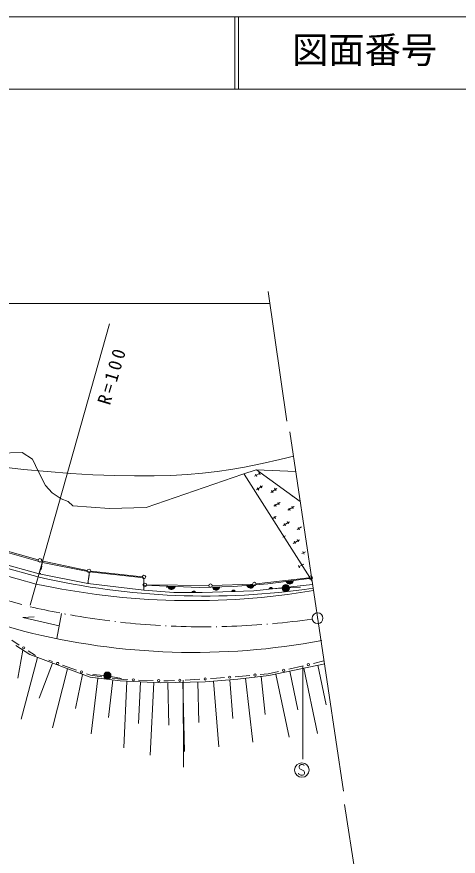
# Model space of a CAD drawing. Units: millimetres, scale not verified. Extents: x -61140 to 578860, y -202464 to 157536.
# Drawn here: x 377508 to 438399, y 41776 to 157536 of the extents above; entities that cross this region are included whole.
import ezdxf
from ezdxf.enums import TextEntityAlignment as Align

# ---------------------------------------------------------------- set-up
doc = ezdxf.new("R2010")
doc.units = ezdxf.units.MM
doc.header["$LTSCALE"] = 1000
doc.linetypes.add('LONG_DASHED_DOTTED', pattern=[15.25, 12, -1.5, 0.25, -1.5])
for name, color, linetype, lineweight in [('S-BGD', 7, 'Continuous', 13), ('S-TTL', 2, 'Continuous', 13), ('S-TTL-TXT', 7, 'Continuous', 13)]:
    doc.layers.add(name, color=color, linetype=linetype, lineweight=lineweight)
doc.styles.add('ＭＳ ゴシック', font='')
doc.styles.get('ＭＳ ゴシック').set_extended_font_data('MS Gothic')

msp = doc.modelspace()

# ---------------------------------------------------------------- linework, layer by layer
at = {"layer": 'S-BGD'}
for p, q in [((414752, 101786), (412166, 119671)), ((41367, 117995), (412409, 117995)), ((379366, 76379), (390309, 115213)), ((415155, 100301), (422589, 50741)), ((374951, 97351), (378231, 97453)), ((378231, 97453), (379665, 96531)), ((379665, 96531), (380485, 94789)), ((411378, 95927), (413812, 96494)), ((413812, 96494), (414736, 96719)), ((414736, 96719), (415658, 96948)), ((374711, 95549), (378419, 95127)), ((378419, 95127), (381694, 94812)), ((405149, 94813), (407047, 95087)), ((407047, 95087), (408934, 95420)), ((408670, 94481), (410515, 95045)), ((408934, 95420), (411378, 95927)), ((415979, 94807), (410515, 95045)), ((416599, 90676), (410564, 95060)), ((380485, 94789), (381459, 92892)), ((381694, 94812), (384985, 94556)), ((384985, 94556), (387992, 94380)), ((387992, 94380), (391013, 94263)), ((391013, 94263), (393738, 94214)), ((393738, 94214), (396465, 94225)), ((395333, 89869), (408670, 94481)), ((396465, 94225), (398770, 94290)), ((398770, 94290), (401070, 94415)), ((401070, 94415), (403113, 94585)), ((403113, 94585), (405149, 94813)), ((408870, 94477), (418242, 79722)), ((411193, 94650), (410311, 94178)), ((410622, 94128), (410445, 94459)), ((410886, 94695), (411062, 94364)), ((381459, 92892), (382381, 91868)), ((411399, 92862), (410578, 92292)), ((411088, 92872), (411302, 92564)), ((348284, 91613), (381053, 82283)), ((348284, 91613), (381053, 82283)), ((382381, 91868), (383611, 91048)), ((410891, 92278), (410678, 92587)), ((413367, 92506), (412546, 91936)), ((412860, 91923), (412646, 92231)), ((413057, 92516), (413270, 92208)), ((415484, 91451), (415440, 91426)), ((383611, 91048), (384585, 90689)), ((384585, 90689), (385251, 90074)), ((413845, 90532), (412972, 90043)), ((413283, 90000), (413100, 90327)), ((413536, 90571), (413720, 90244)), ((347119, 89419), (380606, 80259)), ((380606, 80720), (347888, 89698)), ((385251, 90074), (390311, 89715)), ((390311, 89715), (395333, 89869)), ((415770, 89990), (414898, 89501)), ((415209, 89458), (415025, 89785)), ((415461, 90029), (415645, 89702)), ((346947, 88395), (380195, 79314)), ((413303, 88607), (412748, 88296)), ((412994, 88646), (413177, 88319)), ((328808, 87003), (378448, 72818)), ((415136, 87882), (414260, 87399)), ((414571, 87353), (414390, 87681)), ((414827, 87923), (415009, 87595)), ((416787, 87179), (416182, 86845)), ((416493, 86799), (416312, 87128)), ((414582, 85960), (414208, 85754)), ((414274, 86001), (414455, 85673)), ((372866, 84808), (380454, 82651)), ((416504, 85407), (415629, 84923)), ((415939, 84878), (415758, 85206)), ((416195, 85448), (416377, 85119)), ((417334, 83751), (416842, 83505)), ((417151, 83446), (416983, 83782)), ((381053, 82283), (380606, 80720)), ((380606, 80720), (381053, 82283)), ((380939, 82530), (387230, 81175)), ((381053, 82283), (387533, 80993)), ((381053, 82283), (387533, 80993)), ((380857, 81302), (380955, 81792)), ((387723, 81095), (394804, 80316)), ((416518, 81549), (416351, 81884)), ((417104, 82054), (416364, 81684)), ((416798, 82108), (416966, 81773)), ((387325, 79375), (380606, 80720)), ((380736, 80694), (380760, 80812)), ((387533, 80993), (387325, 79375)), ((387325, 79375), (387533, 80993)), ((387423, 79999), (387478, 80496)), ((387533, 80993), (395046, 80161)), ((387533, 80993), (395046, 80161)), ((395046, 80161), (395046, 78451)), ((410529, 79326), (417802, 80156)), ((412152, 79348), (418184, 80110)), ((395046, 78451), (387325, 79375)), ((387354, 79372), (387368, 79502)), ((395032, 79134), (402644, 78828)), ((395046, 78451), (395032, 79134)), ((395407, 79190), (403981, 79092)), ((398371, 78885), (398338, 79001)), ((398338, 79001), (399338, 78961)), ((399310, 78900), (398361, 78938)), ((398427, 78785), (398371, 78885)), ((398383, 78874), (399283, 78838)), ((399243, 78777), (398421, 78810)), ((398520, 78671), (398427, 78785)), ((398463, 78746), (399190, 78717)), ((399232, 78753), (399130, 78647)), ((399293, 78848), (399232, 78753)), ((399338, 78961), (399293, 78848)), ((402644, 78828), (407352, 78981)), ((404481, 79098), (410031, 79289)), ((404499, 78889), (405498, 78921)), ((404540, 78775), (404499, 78889)), ((405475, 78858), (404526, 78827)), ((404603, 78679), (404540, 78775)), ((404553, 78765), (405452, 78794)), ((405417, 78731), (404595, 78704)), ((405462, 78805), (405408, 78705)), ((405498, 78921), (405462, 78805)), ((407352, 78981), (412152, 79348)), ((409254, 79127), (410251, 79203)), ((409300, 79015), (409254, 79127)), ((410231, 79139), (409284, 79066)), ((409367, 78922), (409300, 79015)), ((409313, 79006), (410211, 79074)), ((410178, 79009), (409358, 78946)), ((409473, 78820), (409367, 78922)), ((409407, 78888), (410133, 78943)), ((409587, 78768), (409473, 78820)), ((410078, 78876), (409475, 78830)), ((409707, 78740), (409587, 78768)), ((409596, 78777), (409968, 78805)), ((409862, 78752), (409707, 78740)), ((409976, 78798), (409862, 78752)), ((410081, 78866), (409976, 78798)), ((410170, 78983), (410081, 78866)), ((410220, 79085), (410170, 78983)), ((410251, 79203), (410220, 79085)), ((418316, 79231), (410226, 78370)), ((412339, 78689), (412748, 78732)), ((412343, 78702), (412385, 78762)), ((412722, 78761), (412361, 78723)), ((412385, 78762), (412437, 78797)), ((412387, 78757), (412688, 78789)), ((412437, 78797), (412493, 78822)), ((412626, 78814), (412441, 78794)), ((412493, 78822), (412570, 78830)), ((412570, 78830), (412631, 78818)), ((414128, 78731), (412629, 78671)), ((412631, 78818), (412689, 78794)), ((412689, 78794), (412743, 78745)), ((412743, 78745), (412778, 78699)), ((414672, 79666), (415664, 79791)), ((414724, 79557), (414672, 79666)), ((415647, 79726), (414705, 79607)), ((414795, 79468), (414724, 79557)), ((414737, 79548), (415630, 79661)), ((415601, 79595), (414785, 79491)), ((414906, 79371), (414795, 79468)), ((414837, 79435), (415559, 79526)), ((415023, 79325), (414906, 79371)), ((415507, 79457), (414907, 79381)), ((415144, 79302), (415023, 79325)), ((415032, 79334), (415401, 79380)), ((415126, 78787), (416622, 78898)), ((415298, 79322), (415144, 79302)), ((415410, 79374), (415298, 79322)), ((415511, 79447), (415410, 79374)), ((415594, 79568), (415511, 79447)), ((415639, 79672), (415594, 79568)), ((415664, 79791), (415639, 79672)), ((399190, 78125), (395046, 78451)), ((398628, 78607), (398520, 78671)), ((399128, 78657), (398523, 78681)), ((398744, 78565), (398628, 78607)), ((398638, 78614), (399010, 78599)), ((398899, 78558), (398744, 78565)), ((399018, 78591), (398899, 78558)), ((399130, 78647), (399018, 78591)), ((403072, 78125), (399190, 78125)), ((401668, 78125), (401688, 78183)), ((402168, 78125), (401668, 78125)), ((401681, 78156), (402156, 78156)), ((401688, 78183), (401717, 78231)), ((402143, 78188), (401693, 78188)), ((401712, 78219), (402123, 78219)), ((401717, 78231), (401766, 78286)), ((402101, 78250), (401737, 78250)), ((401766, 78286), (401821, 78316)), ((401767, 78281), (402069, 78281)), ((401821, 78316), (401879, 78335)), ((402011, 78313), (401824, 78313)), ((401879, 78335), (401957, 78335)), ((401957, 78335), (402016, 78316)), ((402016, 78316), (402071, 78286)), ((402071, 78286), (402119, 78231)), ((402119, 78231), (402149, 78183)), ((402149, 78183), (402168, 78125)), ((410226, 78370), (403072, 78125)), ((404704, 78573), (404603, 78679)), ((404642, 78643), (405369, 78667)), ((404816, 78516), (404704, 78573)), ((405311, 78602), (404706, 78583)), ((404935, 78482), (404816, 78516)), ((404826, 78524), (405198, 78536)), ((405089, 78488), (404935, 78482)), ((405206, 78529), (405089, 78488)), ((405314, 78592), (405206, 78529)), ((405408, 78705), (405314, 78592)), ((407152, 78265), (407170, 78323)), ((407651, 78282), (407152, 78265)), ((407163, 78296), (407638, 78313)), ((407170, 78323), (407197, 78372)), ((407624, 78343), (407174, 78328)), ((407192, 78360), (407603, 78374)), ((407197, 78372), (407243, 78429)), ((407580, 78404), (407216, 78392)), ((407243, 78429), (407297, 78461)), ((407245, 78424), (407547, 78434)), ((407297, 78461), (407355, 78482)), ((407487, 78464), (407301, 78457)), ((407355, 78482), (407433, 78484)), ((407433, 78484), (407492, 78468)), ((407492, 78468), (407548, 78440)), ((407548, 78440), (407599, 78386)), ((407599, 78386), (407631, 78339)), ((407631, 78339), (407651, 78282)), ((412305, 78591), (412319, 78650)), ((412803, 78644), (412305, 78591)), ((412315, 78624), (412787, 78674)), ((412319, 78650), (412343, 78702)), ((412771, 78704), (412324, 78656)), ((412778, 78699), (412803, 78644)), ((383685, 75269), (383031, 71782)), ((378336, 74701), (379894, 74789)), ((383364, 73558), (378336, 74701)), ((376825, 71548), (377834, 70901)), ((377377, 70822), (379313, 69592)), ((378345, 70207), (377638, 66346)), ((379072, 70109), (380081, 69462)), ((379313, 69592), (387627, 66449)), ((380352, 69199), (378124, 60660)), ((382431, 68414), (380607, 63590)), ((381913, 68805), (382450, 68612)), ((412271, 66686), (420010, 68308)), ((418448, 68368), (419879, 68699)), ((384509, 67628), (382450, 59494)), ((383834, 68115), (385744, 67429)), ((412174, 66918), (413606, 67249)), ((415038, 67580), (417016, 68037)), ((415173, 67294), (416286, 61985)), ((416972, 68036), (416972, 55167)), ((417108, 67700), (418992, 58712)), ((419043, 68105), (420190, 62634)), ((386588, 66842), (385608, 62167)), ((387128, 66933), (387666, 66740)), ((387627, 66449), (391784, 65976)), ((387666, 66740), (389228, 66532)), ((388666, 66331), (387747, 58667)), ((389507, 66718), (388012, 66842)), ((390745, 66094), (390154, 60905)), ((390495, 66578), (391966, 66284)), ((390685, 66337), (392247, 66129)), ((392247, 66129), (392845, 66112)), ((394314, 66069), (396343, 66011)), ((398411, 65951), (399262, 65997)), ((400444, 66039), (400518, 54058)), ((400730, 66075), (402757, 66183)), ((403515, 65841), (408012, 66212)), ((404225, 66262), (405076, 66307)), ((405076, 66307), (406150, 66400)), ((406888, 66120), (407332, 60752)), ((407614, 66526), (409637, 66700)), ((408012, 66212), (412271, 66686)), ((409077, 66331), (410058, 57503)), ((411101, 66826), (412174, 66918)), ((411206, 66567), (411791, 61301)), ((413238, 66888), (415063, 58181)), ((391784, 65976), (397330, 65705)), ((392708, 65931), (392260, 56739)), ((394557, 65841), (394276, 60070)), ((396406, 65751), (395916, 55707)), ((397330, 65705), (403515, 65841)), ((397813, 65968), (398411, 65951)), ((398361, 65728), (398489, 59860)), ((400423, 65773), (400631, 56226)), ((402484, 65818), (402606, 60230)), ((404639, 65934), (405389, 56870)), ((416753, 54413), (416623, 54378)), ((416908, 54413), (416753, 54413)), ((417013, 54393), (416908, 54413)), ((416448, 54193), (416443, 54078)), ((416443, 54078), (416448, 54003)), ((416513, 54303), (416448, 54193)), ((416448, 54003), (416488, 53903)), ((416488, 53903), (416558, 53848)), ((416623, 54378), (416513, 54303)), ((416558, 53848), (417103, 53533)), ((417088, 54358), (417013, 54393)), ((417143, 54298), (417088, 54358)), ((417103, 53533), (417163, 53443)), ((417163, 53443), (417203, 53318)), ((417203, 53318), (417193, 53198)), ((416428, 53103), (416358, 53218)), ((416508, 53028), (416428, 53103)), ((416603, 52983), (416508, 53028)), ((416703, 52968), (416603, 52983)), ((416933, 52968), (416703, 52968)), ((417088, 53013), (416933, 52968)), ((417158, 53103), (417088, 53013)), ((417193, 53198), (417158, 53103)), ((422725, 48912), (424880, 34959))]:
    msp.add_line(p, q, dxfattribs=at)
at = {"layer": 'S-BGD', "linetype": 'LONG_DASHED_DOTTED'}
msp.add_line((322554, 91940), (379357, 76190), dxfattribs=at)
at = {"layer": 'S-BGD'}
for centre, radius in [((380695, 82583), 249), ((387474, 81123), 249), ((395053, 80288), 249), ((418051, 80184), 249), ((395157, 79193), 249), ((398225, 78907), 49.8), ((404231, 79089), 249), ((410281, 79298), 249), ((414627, 78751), 498), ((414627, 78751), 440), ((414627, 78751), 382), ((414627, 78751), 322), ((414627, 78751), 265), ((414627, 78751), 195), ((414627, 78751), 135), ((414627, 78751), 77.5), ((414627, 78751), 15), ((419000, 74598), 746), ((419000, 74598), 22.5), ((378453, 70505), 149), ((383142, 68363), 149), ((417732, 68202), 149), ((386436, 67181), 149), ((390005, 66676), 498), ((414322, 67414), 149), ((390005, 66676), 440), ((390005, 66676), 382), ((390005, 66676), 322), ((390005, 66676), 265), ((389956, 66434), 149), ((390005, 66676), 195), ((390005, 66676), 135), ((390005, 66676), 77.5), ((390005, 66676), 15), ((393580, 66091), 149), ((397078, 65990), 149), ((399996, 66036), 149), ((403491, 66223), 149), ((406882, 66463), 149), ((410369, 66763), 149), ((416833, 53653), 995)]:
    msp.add_circle(centre, radius, dxfattribs=at)
for centre, radius, start, end in [((403538, 179710), 102061, 257.015, 278.36728), ((401651, 178424), 101406, 257.78453, 279.52861), ((403299, 178029), 104616, 256.76997, 259.05205), ((403299, 178029), 104616, 259.42914, 259.49199), ((403299, 178029), 104616, 259.86908, 262.88579), ((403299, 178029), 104616, 263.26288, 263.32573), ((403299, 178029), 104616, 275.20404, 278.22075), ((403299, 178029), 104616, 263.70282, 266.71953), ((403299, 178029), 104616, 267.09662, 267.15947), ((403299, 178029), 104616, 267.53656, 270.55327), ((403299, 178029), 104616, 270.93036, 270.99321), ((403299, 178029), 104616, 271.3703, 274.38701), ((403299, 178029), 104616, 274.7641, 274.82695), ((401954, 165228), 95352, 255.72856, 280.65277)]:
    msp.add_arc(centre, radius, start, end, dxfattribs=at)
at = {"layer": 'S-TTL'}
for p, q in [((578860, 157536), (-61140, 157536)), ((407607, 157536), (407607, 147536)), ((408107, 157536), (408107, 147536)), ((-61140, 147536), (578860, 147536))]:
    msp.add_line(p, q, dxfattribs=at)

# ---------------------------------------------------------------- texts
at = {"layer": 'S-BGD', "insert": (390377, 103876), "char_height": 1833, "attachment_point": 7, "rotation": 73.5, "style": 'ＭＳ ゴシック'}
msp.add_mtext('\\T1.32;R=100', dxfattribs=at)
at = {"layer": 'S-TTL-TXT', "style": 'ＭＳ ゴシック'}
msp.add_text('図面番号', height=3666, dxfattribs=at).set_placement((415482, 150036), align=Align.BOTTOM_LEFT)

doc.saveas('drawing.dxf')
